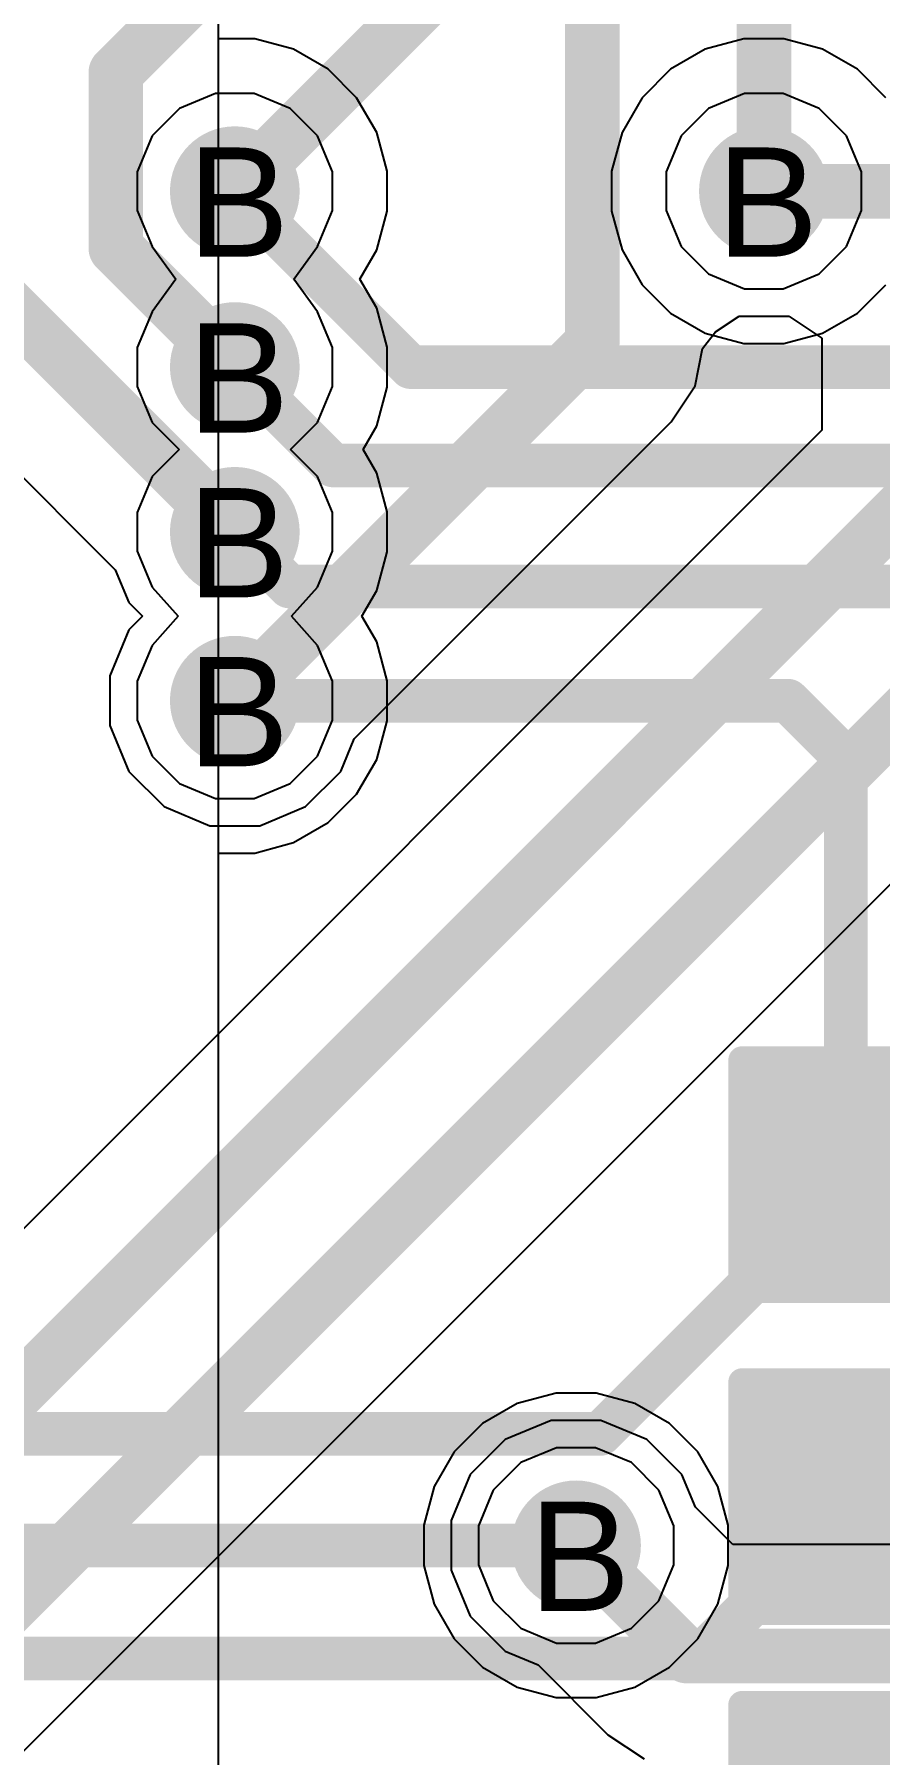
# Model space of a CAD drawing. Header units: inches. Extents: x 0 to 5379, y 0 to 5429.
# Drawn here: x 243.77 to 247.7, y 135.72 to 143.71 of the extents above; entities that cross this region are included whole.
import ezdxf

# ---------------------------------------------------------------- set-up
doc = ezdxf.new("R2010")
doc.units = ezdxf.units.IN
for name, color, linetype in [('Bottom Layer', 5, 'Continuous'), ('Bottom Solder', 6, 'Continuous'), ('Drill Drawing', 1, 'Continuous'), ('GND01', 16, 'Continuous'), ('GND02', 76, 'Continuous'), ('PWR', 156, 'Continuous'), ('SIG 01', 90, 'Continuous'), ('Top Layer', 1, 'Continuous'), ('Top Overlay', 2, 'Continuous'), ('Top Paste', 8, 'Continuous'), ('Top Solder', 216, 'Continuous'), ('Via Holes', 16, 'Continuous')]:
    doc.layers.add(name, color=color, linetype=linetype)
doc.styles.add('Arial', font='', dxfattribs={"height": 0.2})
doc.styles.get('Arial').set_extended_font_data('Arial')

# ---------------------------------------------------------------- blocks, each defined once
blk = doc.blocks.new('C___0603_982')
at = {"layer": 'Top Layer'}
for points in [[(-0.381, 0.4445), (-0.381, -0.4445), (-1.143, -0.4445), (-1.143, 0.4445)], [(1.143, 0.4445), (1.143, -0.4445), (0.381, -0.4445), (0.381, 0.4445)]]:
    blk.add_hatch(color=1, dxfattribs=at).paths.add_polyline_path(points)
at = {"layer": 'Top Paste'}
for points in [[(-0.381, 0.4445), (-0.381, -0.4445), (-1.143, -0.4445), (-1.143, 0.4445)], [(1.143, 0.4445), (1.143, -0.4445), (0.381, -0.4445), (0.381, 0.4445)]]:
    blk.add_hatch(color=8, dxfattribs=at).paths.add_polyline_path(points)
at = {"layer": 'Top Solder'}
for points in [[(-0.321, 0.5045), (-0.321, -0.5045), (-1.203, -0.5045), (-1.203, 0.5045)], [(1.203, 0.5045), (1.203, -0.5045), (0.321, -0.5045), (0.321, 0.5045)]]:
    blk.add_hatch(color=216, dxfattribs=at).paths.add_polyline_path(points)
at = {"layer": 'Top Overlay'}
for points in [[(-0.4572, 0.5334, 0.127, 0.127, 0), (-1.2446, 0.5334, 0.127, 0.127, 0)], [(-1.2446, 0.5334, 0.127, 0.127, 0), (-1.2446, -0.5334, 0.127, 0.127, 0)], [(1.2446, 0.5334, 0.127, 0.127, 0), (0.4572, 0.5334, 0.127, 0.127, 0)], [(1.2446, 0.5334, 0.127, 0.127, 0), (1.2446, -0.5334, 0.127, 0.127, 0)], [(-0.4572, -0.5334, 0.127, 0.127, 0), (-1.2446, -0.5334, 0.127, 0.127, 0)], [(1.2446, -0.5334, 0.127, 0.127, 0), (0.4572, -0.5334, 0.127, 0.127, 0)]]:
    blk.add_lwpolyline(points, format="xyseb", dxfattribs=at)
for points in [[(-1.2764, 0.5334, 0.0635, 0.0635, 1), (-1.2128, 0.5334, 0.0635, 0.0635, 1)], [(-1.2764, 0.5334, 0.0635, 0.0635, 1), (-1.2128, 0.5334, 0.0635, 0.0635, 1)], [(-0.4889, 0.5334, 0.0635, 0.0635, 1), (-0.4254, 0.5334, 0.0635, 0.0635, 1)], [(0.4254, 0.5334, 0.0635, 0.0635, 1), (0.4889, 0.5334, 0.0635, 0.0635, 1)], [(1.2128, 0.5334, 0.0635, 0.0635, 1), (1.2764, 0.5334, 0.0635, 0.0635, 1)], [(1.2128, 0.5334, 0.0635, 0.0635, 1), (1.2764, 0.5334, 0.0635, 0.0635, 1)], [(-1.2764, -0.5334, 0.0635, 0.0635, 1), (-1.2128, -0.5334, 0.0635, 0.0635, 1)], [(-1.2764, -0.5334, 0.0635, 0.0635, 1), (-1.2128, -0.5334, 0.0635, 0.0635, 1)], [(-0.4889, -0.5334, 0.0635, 0.0635, 1), (-0.4254, -0.5334, 0.0635, 0.0635, 1)], [(0.4254, -0.5334, 0.0635, 0.0635, 1), (0.4889, -0.5334, 0.0635, 0.0635, 1)], [(1.2128, -0.5334, 0.0635, 0.0635, 1), (1.2764, -0.5334, 0.0635, 0.0635, 1)], [(1.2128, -0.5334, 0.0635, 0.0635, 1), (1.2764, -0.5334, 0.0635, 0.0635, 1)]]:
    blk.add_lwpolyline(points, format="xyseb", close=True, dxfattribs=at)
blk = doc.blocks.new('C___0603_984')
at = {"layer": 'Top Layer'}
for points in [[(-0.381, 0.4445), (-0.381, -0.4445), (-1.143, -0.4445), (-1.143, 0.4445)], [(1.143, 0.4445), (1.143, -0.4445), (0.381, -0.4445), (0.381, 0.4445)]]:
    blk.add_hatch(color=1, dxfattribs=at).paths.add_polyline_path(points)
at = {"layer": 'Top Paste'}
for points in [[(-0.381, 0.4445), (-0.381, -0.4445), (-1.143, -0.4445), (-1.143, 0.4445)], [(1.143, 0.4445), (1.143, -0.4445), (0.381, -0.4445), (0.381, 0.4445)]]:
    blk.add_hatch(color=8, dxfattribs=at).paths.add_polyline_path(points)
at = {"layer": 'Top Solder'}
for points in [[(-0.321, 0.5045), (-0.321, -0.5045), (-1.203, -0.5045), (-1.203, 0.5045)], [(1.203, 0.5045), (1.203, -0.5045), (0.321, -0.5045), (0.321, 0.5045)]]:
    blk.add_hatch(color=216, dxfattribs=at).paths.add_polyline_path(points)
at = {"layer": 'Top Overlay'}
for points in [[(-0.4572, 0.5334, 0.127, 0.127, 0), (-1.2446, 0.5334, 0.127, 0.127, 0)], [(-1.2446, 0.5334, 0.127, 0.127, 0), (-1.2446, -0.5334, 0.127, 0.127, 0)], [(1.2446, 0.5334, 0.127, 0.127, 0), (0.4572, 0.5334, 0.127, 0.127, 0)], [(1.2446, 0.5334, 0.127, 0.127, 0), (1.2446, -0.5334, 0.127, 0.127, 0)], [(-0.4572, -0.5334, 0.127, 0.127, 0), (-1.2446, -0.5334, 0.127, 0.127, 0)], [(1.2446, -0.5334, 0.127, 0.127, 0), (0.4572, -0.5334, 0.127, 0.127, 0)]]:
    blk.add_lwpolyline(points, format="xyseb", dxfattribs=at)
for points in [[(-1.2764, 0.5334, 0.0635, 0.0635, 1), (-1.2128, 0.5334, 0.0635, 0.0635, 1)], [(-1.2764, 0.5334, 0.0635, 0.0635, 1), (-1.2128, 0.5334, 0.0635, 0.0635, 1)], [(-0.4889, 0.5334, 0.0635, 0.0635, 1), (-0.4254, 0.5334, 0.0635, 0.0635, 1)], [(0.4254, 0.5334, 0.0635, 0.0635, 1), (0.4889, 0.5334, 0.0635, 0.0635, 1)], [(1.2128, 0.5334, 0.0635, 0.0635, 1), (1.2764, 0.5334, 0.0635, 0.0635, 1)], [(1.2128, 0.5334, 0.0635, 0.0635, 1), (1.2764, 0.5334, 0.0635, 0.0635, 1)], [(-1.2764, -0.5334, 0.0635, 0.0635, 1), (-1.2128, -0.5334, 0.0635, 0.0635, 1)], [(-1.2764, -0.5334, 0.0635, 0.0635, 1), (-1.2128, -0.5334, 0.0635, 0.0635, 1)], [(-0.4889, -0.5334, 0.0635, 0.0635, 1), (-0.4254, -0.5334, 0.0635, 0.0635, 1)], [(0.4254, -0.5334, 0.0635, 0.0635, 1), (0.4889, -0.5334, 0.0635, 0.0635, 1)], [(1.2128, -0.5334, 0.0635, 0.0635, 1), (1.2764, -0.5334, 0.0635, 0.0635, 1)], [(1.2128, -0.5334, 0.0635, 0.0635, 1), (1.2764, -0.5334, 0.0635, 0.0635, 1)]]:
    blk.add_lwpolyline(points, format="xyseb", close=True, dxfattribs=at)
blk = doc.blocks.new('C___0603_992')
at = {"layer": 'Top Layer'}
for points in [[(-0.381, 0.4445), (-0.381, -0.4445), (-1.143, -0.4445), (-1.143, 0.4445)], [(1.143, 0.4445), (1.143, -0.4445), (0.381, -0.4445), (0.381, 0.4445)]]:
    blk.add_hatch(color=1, dxfattribs=at).paths.add_polyline_path(points)
at = {"layer": 'Top Paste'}
for points in [[(-0.381, 0.4445), (-0.381, -0.4445), (-1.143, -0.4445), (-1.143, 0.4445)], [(1.143, 0.4445), (1.143, -0.4445), (0.381, -0.4445), (0.381, 0.4445)]]:
    blk.add_hatch(color=8, dxfattribs=at).paths.add_polyline_path(points)
at = {"layer": 'Top Solder'}
for points in [[(-0.321, 0.5045), (-0.321, -0.5045), (-1.203, -0.5045), (-1.203, 0.5045)], [(1.203, 0.5045), (1.203, -0.5045), (0.321, -0.5045), (0.321, 0.5045)]]:
    blk.add_hatch(color=216, dxfattribs=at).paths.add_polyline_path(points)
at = {"layer": 'Top Overlay'}
for points in [[(-0.4572, 0.5334, 0.127, 0.127, 0), (-1.2446, 0.5334, 0.127, 0.127, 0)], [(-1.2446, 0.5334, 0.127, 0.127, 0), (-1.2446, -0.5334, 0.127, 0.127, 0)], [(1.2446, 0.5334, 0.127, 0.127, 0), (0.4572, 0.5334, 0.127, 0.127, 0)], [(1.2446, 0.5334, 0.127, 0.127, 0), (1.2446, -0.5334, 0.127, 0.127, 0)], [(-0.4572, -0.5334, 0.127, 0.127, 0), (-1.2446, -0.5334, 0.127, 0.127, 0)], [(1.2446, -0.5334, 0.127, 0.127, 0), (0.4572, -0.5334, 0.127, 0.127, 0)]]:
    blk.add_lwpolyline(points, format="xyseb", dxfattribs=at)
for points in [[(-1.2764, 0.5334, 0.0635, 0.0635, 1), (-1.2128, 0.5334, 0.0635, 0.0635, 1)], [(-1.2764, 0.5334, 0.0635, 0.0635, 1), (-1.2128, 0.5334, 0.0635, 0.0635, 1)], [(-0.4889, 0.5334, 0.0635, 0.0635, 1), (-0.4254, 0.5334, 0.0635, 0.0635, 1)], [(0.4254, 0.5334, 0.0635, 0.0635, 1), (0.4889, 0.5334, 0.0635, 0.0635, 1)], [(1.2128, 0.5334, 0.0635, 0.0635, 1), (1.2764, 0.5334, 0.0635, 0.0635, 1)], [(1.2128, 0.5334, 0.0635, 0.0635, 1), (1.2764, 0.5334, 0.0635, 0.0635, 1)], [(-1.2764, -0.5334, 0.0635, 0.0635, 1), (-1.2128, -0.5334, 0.0635, 0.0635, 1)], [(-1.2764, -0.5334, 0.0635, 0.0635, 1), (-1.2128, -0.5334, 0.0635, 0.0635, 1)], [(-0.4889, -0.5334, 0.0635, 0.0635, 1), (-0.4254, -0.5334, 0.0635, 0.0635, 1)], [(0.4254, -0.5334, 0.0635, 0.0635, 1), (0.4889, -0.5334, 0.0635, 0.0635, 1)], [(1.2128, -0.5334, 0.0635, 0.0635, 1), (1.2764, -0.5334, 0.0635, 0.0635, 1)], [(1.2128, -0.5334, 0.0635, 0.0635, 1), (1.2764, -0.5334, 0.0635, 0.0635, 1)]]:
    blk.add_lwpolyline(points, format="xyseb", close=True, dxfattribs=at)

msp = doc.modelspace()

# ---------------------------------------------------------------- hatches: boundary and pattern name
at = {"layer": 'Bottom Layer'}
h = msp.add_hatch(color=5, dxfattribs=at)
edge = h.paths.add_edge_path()
edge.add_arc((244.7036, 142.9855), 0.2, 0, 360)
h = msp.add_hatch(color=5, dxfattribs=at)
edge = h.paths.add_edge_path()
edge.add_arc((247.1638, 142.9855), 0.2, 0, 360)
h = msp.add_hatch(color=5, dxfattribs=at)
edge = h.paths.add_edge_path()
edge.add_arc((244.7036, 142.1678), 0.2, 0, 360)
h = msp.add_hatch(color=5, dxfattribs=at)
edge = h.paths.add_edge_path()
edge.add_arc((244.7036, 141.4018), 0.2, 0, 360)
h = msp.add_hatch(color=5, dxfattribs=at)
edge = h.paths.add_edge_path()
edge.add_arc((244.7036, 140.6166), 0.2, 0, 360)
h = msp.add_hatch(color=5, dxfattribs=at)
edge = h.paths.add_edge_path()
edge.add_arc((246.2904, 136.6898), 0.2, 0, 360)
at = {"layer": 'Bottom Solder'}
h = msp.add_hatch(color=6, dxfattribs=at)
edge = h.paths.add_edge_path()
edge.add_arc((244.7036, 142.9855), 0.3016, 0, 360)
h = msp.add_hatch(color=6, dxfattribs=at)
edge = h.paths.add_edge_path()
edge.add_arc((247.1638, 142.9855), 0.3016, 0, 360)
h = msp.add_hatch(color=6, dxfattribs=at)
edge = h.paths.add_edge_path()
edge.add_arc((244.7036, 142.1678), 0.3016, 0, 360)
h = msp.add_hatch(color=6, dxfattribs=at)
edge = h.paths.add_edge_path()
edge.add_arc((244.7036, 141.4018), 0.3016, 0, 360)
h = msp.add_hatch(color=6, dxfattribs=at)
edge = h.paths.add_edge_path()
edge.add_arc((244.7036, 140.6166), 0.3016, 0, 360)
h = msp.add_hatch(color=6, dxfattribs=at)
edge = h.paths.add_edge_path()
edge.add_arc((246.2904, 136.6898), 0.3016, 0, 360)
at = {"layer": 'GND01'}
h = msp.add_hatch(color=16, dxfattribs=at)
edge = h.paths.add_edge_path()
edge.add_arc((244.7036, 142.9855), 0.2, 0, 360)
h = msp.add_hatch(color=16, dxfattribs=at)
edge = h.paths.add_edge_path()
edge.add_arc((247.1638, 142.9855), 0.2, 0, 360)
h = msp.add_hatch(color=16, dxfattribs=at)
edge = h.paths.add_edge_path()
edge.add_arc((244.7036, 142.1678), 0.2, 0, 360)
h = msp.add_hatch(color=16, dxfattribs=at)
edge = h.paths.add_edge_path()
edge.add_arc((244.7036, 141.4018), 0.2, 0, 360)
h = msp.add_hatch(color=16, dxfattribs=at)
edge = h.paths.add_edge_path()
edge.add_arc((244.7036, 140.6166), 0.2, 0, 360)
h = msp.add_hatch(color=16, dxfattribs=at)
edge = h.paths.add_edge_path()
edge.add_arc((246.2904, 136.6898), 0.2, 0, 360)
at = {"layer": 'GND02'}
h = msp.add_hatch(color=76, dxfattribs=at)
edge = h.paths.add_edge_path()
edge.add_arc((244.7036, 142.9855), 0.2, 0, 360)
h = msp.add_hatch(color=76, dxfattribs=at)
edge = h.paths.add_edge_path()
edge.add_arc((247.1638, 142.9855), 0.2, 0, 360)
h = msp.add_hatch(color=76, dxfattribs=at)
edge = h.paths.add_edge_path()
edge.add_arc((244.7036, 142.1678), 0.2, 0, 360)
h = msp.add_hatch(color=76, dxfattribs=at)
edge = h.paths.add_edge_path()
edge.add_arc((244.7036, 141.4018), 0.2, 0, 360)
h = msp.add_hatch(color=76, dxfattribs=at)
edge = h.paths.add_edge_path()
edge.add_arc((244.7036, 140.6166), 0.2, 0, 360)
h = msp.add_hatch(color=76, dxfattribs=at)
edge = h.paths.add_edge_path()
edge.add_arc((246.2904, 136.6898), 0.2, 0, 360)
at = {"layer": 'PWR'}
h = msp.add_hatch(color=156, dxfattribs=at)
edge = h.paths.add_edge_path()
edge.add_arc((244.7036, 142.9855), 0.2, 0, 360)
h = msp.add_hatch(color=156, dxfattribs=at)
edge = h.paths.add_edge_path()
edge.add_arc((247.1638, 142.9855), 0.2, 0, 360)
h = msp.add_hatch(color=156, dxfattribs=at)
edge = h.paths.add_edge_path()
edge.add_arc((244.7036, 142.1678), 0.2, 0, 360)
h = msp.add_hatch(color=156, dxfattribs=at)
edge = h.paths.add_edge_path()
edge.add_arc((244.7036, 141.4018), 0.2, 0, 360)
h = msp.add_hatch(color=156, dxfattribs=at)
edge = h.paths.add_edge_path()
edge.add_arc((244.7036, 140.6166), 0.2, 0, 360)
h = msp.add_hatch(color=156, dxfattribs=at)
edge = h.paths.add_edge_path()
edge.add_arc((246.2904, 136.6898), 0.2, 0, 360)
at = {"layer": 'SIG 01'}
h = msp.add_hatch(color=90, dxfattribs=at)
edge = h.paths.add_edge_path()
edge.add_arc((244.7036, 142.9855), 0.2, 0, 360)
h = msp.add_hatch(color=90, dxfattribs=at)
edge = h.paths.add_edge_path()
edge.add_arc((247.1638, 142.9855), 0.2, 0, 360)
h = msp.add_hatch(color=90, dxfattribs=at)
edge = h.paths.add_edge_path()
edge.add_arc((244.7036, 142.1678), 0.2, 0, 360)
h = msp.add_hatch(color=90, dxfattribs=at)
edge = h.paths.add_edge_path()
edge.add_arc((244.7036, 141.4018), 0.2, 0, 360)
h = msp.add_hatch(color=90, dxfattribs=at)
edge = h.paths.add_edge_path()
edge.add_arc((244.7036, 140.6166), 0.2, 0, 360)
h = msp.add_hatch(color=90, dxfattribs=at)
edge = h.paths.add_edge_path()
edge.add_arc((246.2904, 136.6898), 0.2, 0, 360)
at = {"layer": 'Top Layer'}
h = msp.add_hatch(color=1, dxfattribs=at)
edge = h.paths.add_edge_path()
edge.add_arc((244.7036, 142.9855), 0.2, 0, 360)
h = msp.add_hatch(color=1, dxfattribs=at)
edge = h.paths.add_edge_path()
edge.add_arc((247.1638, 142.9855), 0.2, 0, 360)
h = msp.add_hatch(color=1, dxfattribs=at)
edge = h.paths.add_edge_path()
edge.add_arc((244.7036, 142.1678), 0.2, 0, 360)
h = msp.add_hatch(color=1, dxfattribs=at)
edge = h.paths.add_edge_path()
edge.add_arc((244.7036, 141.4018), 0.2, 0, 360)
h = msp.add_hatch(color=1, dxfattribs=at)
edge = h.paths.add_edge_path()
edge.add_arc((244.7036, 140.6166), 0.2, 0, 360)
h = msp.add_hatch(color=1, dxfattribs=at)
edge = h.paths.add_edge_path()
edge.add_arc((246.2904, 136.6898), 0.2, 0, 360)
at = {"layer": 'Top Solder'}
h = msp.add_hatch(color=216, dxfattribs=at)
edge = h.paths.add_edge_path()
edge.add_arc((244.7036, 142.9855), 0.3016, 0, 360)
h = msp.add_hatch(color=216, dxfattribs=at)
edge = h.paths.add_edge_path()
edge.add_arc((247.1638, 142.9855), 0.3016, 0, 360)
h = msp.add_hatch(color=216, dxfattribs=at)
edge = h.paths.add_edge_path()
edge.add_arc((244.7036, 142.1678), 0.3016, 0, 360)
h = msp.add_hatch(color=216, dxfattribs=at)
edge = h.paths.add_edge_path()
edge.add_arc((244.7036, 141.4018), 0.3016, 0, 360)
h = msp.add_hatch(color=216, dxfattribs=at)
edge = h.paths.add_edge_path()
edge.add_arc((244.7036, 140.6166), 0.3016, 0, 360)
h = msp.add_hatch(color=216, dxfattribs=at)
edge = h.paths.add_edge_path()
edge.add_arc((246.2904, 136.6898), 0.3016, 0, 360)
at = {"layer": 'Via Holes'}
h = msp.add_hatch(color=7, dxfattribs=at)
edge = h.paths.add_edge_path()
edge.add_arc((244.7036, 142.9855), 0.1, 0, 360)
h = msp.add_hatch(color=7, dxfattribs=at)
edge = h.paths.add_edge_path()
edge.add_arc((247.1638, 142.9855), 0.1, 0, 360)
h = msp.add_hatch(color=7, dxfattribs=at)
edge = h.paths.add_edge_path()
edge.add_arc((244.7036, 142.1678), 0.1, 0, 360)
h = msp.add_hatch(color=7, dxfattribs=at)
edge = h.paths.add_edge_path()
edge.add_arc((244.7036, 141.4018), 0.1, 0, 360)
h = msp.add_hatch(color=7, dxfattribs=at)
edge = h.paths.add_edge_path()
edge.add_arc((244.7036, 140.6166), 0.1, 0, 360)
h = msp.add_hatch(color=7, dxfattribs=at)
edge = h.paths.add_edge_path()
edge.add_arc((246.2904, 136.6898), 0.1, 0, 360)

# ---------------------------------------------------------------- linework, layer by layer
at = {"layer": 'Bottom Layer'}
for p, q in [((244.6274, 131.7244), (244.6274, 147.2946)), ((244.6274, 143.6935), (244.6274, 144.6833)), ((244.7968, 143.6935), (244.6274, 143.6935)), ((244.9769, 143.6453), (244.7968, 143.6935)), ((245.1383, 143.5521), (244.9769, 143.6453)), ((246.8906, 143.6453), (246.7291, 143.5521)), ((247.0706, 143.6935), (246.8906, 143.6453)), ((247.2571, 143.6935), (247.0706, 143.6935)), ((247.4371, 143.6453), (247.2571, 143.6935)), ((247.5986, 143.5521), (247.4371, 143.6453)), ((245.2701, 143.4203), (245.1383, 143.5521)), ((246.7291, 143.5521), (246.5973, 143.4203)), ((247.7304, 143.4203), (247.5986, 143.5521)), ((245.3633, 143.2588), (245.2701, 143.4203)), ((246.5973, 143.4203), (246.5041, 143.2588)), ((245.4116, 143.0787), (245.3633, 143.2588)), ((246.5041, 143.2588), (246.4558, 143.0787)), ((245.4116, 142.8923), (245.4116, 143.0787)), ((246.4558, 143.0787), (246.4558, 142.8923)), ((245.3633, 142.7123), (245.4116, 142.8923)), ((246.4558, 142.8923), (246.5041, 142.7123)), ((245.2851, 142.5767), (245.3633, 142.7123)), ((246.5041, 142.7123), (246.5973, 142.5508)), ((245.3633, 142.4411), (245.2851, 142.5767)), ((246.5973, 142.5508), (246.7291, 142.419)), ((247.5986, 142.419), (247.7304, 142.5508)), ((245.4116, 142.261), (245.3633, 142.4411)), ((246.7291, 142.419), (246.8906, 142.3258)), ((247.4371, 142.3258), (247.5986, 142.419)), ((246.8906, 142.3258), (247.0706, 142.2775)), ((247.0706, 142.2775), (247.2571, 142.2775)), ((247.2571, 142.2775), (247.4371, 142.3258)), ((245.4116, 142.0746), (245.4116, 142.261)), ((245.3633, 141.8945), (245.4116, 142.0746)), ((245.3, 141.7848), (245.3633, 141.8945)), ((245.3633, 141.6751), (245.3, 141.7848)), ((245.4116, 141.495), (245.3633, 141.6751)), ((245.4116, 141.3086), (245.4116, 141.495)), ((245.3633, 141.1285), (245.4116, 141.3086)), ((245.2945, 141.0092), (245.3633, 141.1285)), ((245.3633, 140.8899), (245.2945, 141.0092)), ((245.4116, 140.7098), (245.3633, 140.8899)), ((245.4116, 140.5234), (245.4116, 140.7098)), ((245.3633, 140.3433), (245.4116, 140.5234)), ((245.2701, 140.1819), (245.3633, 140.3433)), ((245.1383, 140.0501), (245.2701, 140.1819)), ((244.9769, 139.9569), (245.1383, 140.0501)), ((244.7968, 139.9086), (244.9769, 139.9569)), ((244.6274, 131.7244), (244.6274, 139.9086)), ((244.6274, 139.9086), (244.7968, 139.9086)), ((246.1972, 137.3978), (246.0171, 137.3496)), ((246.3836, 137.3978), (246.1972, 137.3978)), ((246.5637, 137.3496), (246.3836, 137.3978)), ((246.0171, 137.3496), (245.8557, 137.2563)), ((246.7251, 137.2563), (246.5637, 137.3496)), ((245.8557, 137.2563), (245.7238, 137.1245)), ((246.8569, 137.1245), (246.7251, 137.2563)), ((245.7238, 137.1245), (245.6306, 136.9631)), ((246.9501, 136.9631), (246.8569, 137.1245)), ((245.6306, 136.9631), (245.5824, 136.783)), ((246.9984, 136.783), (246.9501, 136.9631)), ((245.5824, 136.783), (245.5824, 136.5966)), ((246.9984, 136.5966), (246.9984, 136.783)), ((245.5824, 136.5966), (245.6306, 136.4165)), ((246.9501, 136.4165), (246.9984, 136.5966)), ((245.6306, 136.4165), (245.7238, 136.2551)), ((246.8569, 136.2551), (246.9501, 136.4165)), ((245.7238, 136.2551), (245.8557, 136.1233)), ((246.7251, 136.1233), (246.8569, 136.2551)), ((245.8557, 136.1233), (246.0171, 136.0301)), ((246.5637, 136.0301), (246.7251, 136.1233)), ((246.0171, 136.0301), (246.1972, 135.9818)), ((246.1972, 135.9818), (246.3836, 135.9818)), ((246.3836, 135.9818), (246.5637, 136.0301))]:
    msp.add_line(p, q, dxfattribs=at)
at = {"layer": 'GND01'}
for p, q in [((244.6133, 143.4395), (244.4464, 143.3704)), ((244.7939, 143.4395), (244.6133, 143.4395)), ((244.9608, 143.3704), (244.7939, 143.4395)), ((247.0735, 143.4395), (246.9067, 143.3704)), ((247.2542, 143.4395), (247.0735, 143.4395)), ((247.421, 143.3704), (247.2542, 143.4395)), ((244.4464, 143.3704), (244.3187, 143.2427)), ((245.0885, 143.2427), (244.9608, 143.3704)), ((246.9067, 143.3704), (246.779, 143.2427)), ((247.5487, 143.2427), (247.421, 143.3704)), ((244.3187, 143.2427), (244.2496, 143.0758)), ((245.1576, 143.0758), (245.0885, 143.2427)), ((246.779, 143.2427), (246.7098, 143.0758)), ((247.6178, 143.0758), (247.5487, 143.2427)), ((244.2496, 143.0758), (244.2496, 142.8952)), ((245.1576, 142.8952), (245.1576, 143.0758)), ((246.7098, 143.0758), (246.7098, 142.8952)), ((247.6178, 142.8952), (247.6178, 143.0758)), ((244.2496, 142.8952), (244.3187, 142.7284)), ((245.0885, 142.7284), (245.1576, 142.8952)), ((246.7098, 142.8952), (246.779, 142.7284)), ((247.5487, 142.7284), (247.6178, 142.8952)), ((244.3187, 142.7284), (244.429, 142.5767)), ((244.9782, 142.5767), (245.0885, 142.7284)), ((246.779, 142.7284), (246.9067, 142.6006)), ((247.421, 142.6006), (247.5487, 142.7284)), ((246.9067, 142.6006), (247.0735, 142.5315)), ((247.2542, 142.5315), (247.421, 142.6006)), ((244.429, 142.5767), (244.3187, 142.425)), ((245.0885, 142.425), (244.9782, 142.5767)), ((247.0735, 142.5315), (247.2542, 142.5315)), ((244.3187, 142.425), (244.2496, 142.2581)), ((245.1576, 142.2581), (245.0885, 142.425)), ((244.2496, 142.2581), (244.2496, 142.0775)), ((245.1576, 142.0775), (245.1576, 142.2581)), ((244.2496, 142.0775), (244.3187, 141.9106)), ((245.0885, 141.9106), (245.1576, 142.0775)), ((244.3187, 141.9106), (244.4446, 141.7848)), ((244.9626, 141.7848), (245.0885, 141.9106)), ((244.4446, 141.7848), (244.3187, 141.659)), ((245.0885, 141.659), (244.9626, 141.7848)), ((244.3187, 141.659), (244.2496, 141.4921)), ((245.1576, 141.4921), (245.0885, 141.659)), ((244.2496, 141.4921), (244.2496, 141.3115)), ((245.1576, 141.3115), (245.1576, 141.4921)), ((244.2496, 141.3115), (244.3187, 141.1446)), ((245.0885, 141.1446), (245.1576, 141.3115)), ((244.3187, 141.1446), (244.4396, 141.0092)), ((244.9676, 141.0092), (245.0885, 141.1446)), ((244.4396, 141.0092), (244.3187, 140.8738)), ((245.0885, 140.8738), (244.9676, 141.0092)), ((244.3187, 140.8738), (244.2496, 140.7069)), ((245.1576, 140.7069), (245.0885, 140.8738)), ((244.2496, 140.7069), (244.2496, 140.5263)), ((245.1576, 140.5263), (245.1576, 140.7069)), ((244.2496, 140.5263), (244.3187, 140.3595)), ((245.0885, 140.3595), (245.1576, 140.5263)), ((244.3187, 140.3595), (244.4464, 140.2317)), ((244.9608, 140.2317), (245.0885, 140.3595)), ((244.4464, 140.2317), (244.6133, 140.1626)), ((244.7939, 140.1626), (244.9608, 140.2317)), ((244.6133, 140.1626), (244.7939, 140.1626)), ((246.2001, 137.1438), (246.0332, 137.0747)), ((246.3807, 137.1438), (246.2001, 137.1438)), ((246.5475, 137.0747), (246.3807, 137.1438)), ((246.0332, 137.0747), (245.9055, 136.947)), ((246.6753, 136.947), (246.5475, 137.0747)), ((245.9055, 136.947), (245.8364, 136.7801)), ((246.7444, 136.7801), (246.6753, 136.947)), ((245.8364, 136.7801), (245.8364, 136.5995)), ((246.7444, 136.5995), (246.7444, 136.7801)), ((245.8364, 136.5995), (245.9055, 136.4326)), ((246.6753, 136.4326), (246.7444, 136.5995)), ((245.9055, 136.4326), (246.0332, 136.3049)), ((246.5475, 136.3049), (246.6753, 136.4326)), ((246.0332, 136.3049), (246.2001, 136.2358)), ((246.3807, 136.2358), (246.5475, 136.3049)), ((246.2001, 136.2358), (246.3807, 136.2358))]:
    msp.add_line(p, q, dxfattribs=at)
at = {"layer": 'GND02'}
for p, q in [((244.6133, 143.4395), (244.4464, 143.3704)), ((244.7939, 143.4395), (244.6133, 143.4395)), ((244.9608, 143.3704), (244.7939, 143.4395)), ((247.0735, 143.4395), (246.9067, 143.3704)), ((247.2542, 143.4395), (247.0735, 143.4395)), ((247.421, 143.3704), (247.2542, 143.4395)), ((244.4464, 143.3704), (244.3187, 143.2427)), ((245.0885, 143.2427), (244.9608, 143.3704)), ((246.9067, 143.3704), (246.779, 143.2427)), ((247.5487, 143.2427), (247.421, 143.3704)), ((244.3187, 143.2427), (244.2496, 143.0758)), ((245.1576, 143.0758), (245.0885, 143.2427)), ((246.779, 143.2427), (246.7098, 143.0758)), ((247.6178, 143.0758), (247.5487, 143.2427)), ((244.2496, 143.0758), (244.2496, 142.8952)), ((245.1576, 142.8952), (245.1576, 143.0758)), ((246.7098, 143.0758), (246.7098, 142.8952)), ((247.6178, 142.8952), (247.6178, 143.0758)), ((244.2496, 142.8952), (244.3187, 142.7284)), ((245.0885, 142.7284), (245.1576, 142.8952)), ((246.7098, 142.8952), (246.779, 142.7284)), ((247.5487, 142.7284), (247.6178, 142.8952)), ((244.3187, 142.7284), (244.429, 142.5767)), ((244.9782, 142.5767), (245.0885, 142.7284)), ((246.779, 142.7284), (246.9067, 142.6006)), ((247.421, 142.6006), (247.5487, 142.7284)), ((246.9067, 142.6006), (247.0735, 142.5315)), ((247.2542, 142.5315), (247.421, 142.6006)), ((244.429, 142.5767), (244.3187, 142.425)), ((245.0885, 142.425), (244.9782, 142.5767)), ((247.0735, 142.5315), (247.2542, 142.5315)), ((244.3187, 142.425), (244.2496, 142.2581)), ((245.1576, 142.2581), (245.0885, 142.425)), ((244.2496, 142.2581), (244.2496, 142.0775)), ((245.1576, 142.0775), (245.1576, 142.2581)), ((244.2496, 142.0775), (244.3187, 141.9106)), ((245.0885, 141.9106), (245.1576, 142.0775)), ((244.3187, 141.9106), (244.4446, 141.7848)), ((244.9626, 141.7848), (245.0885, 141.9106)), ((244.4446, 141.7848), (244.3187, 141.659)), ((245.0885, 141.659), (244.9626, 141.7848)), ((244.3187, 141.659), (244.2496, 141.4921)), ((245.1576, 141.4921), (245.0885, 141.659)), ((244.2496, 141.4921), (244.2496, 141.3115)), ((245.1576, 141.3115), (245.1576, 141.4921)), ((244.2496, 141.3115), (244.3187, 141.1446)), ((245.0885, 141.1446), (245.1576, 141.3115)), ((244.3187, 141.1446), (244.4396, 141.0092)), ((244.9676, 141.0092), (245.0885, 141.1446)), ((244.4396, 141.0092), (244.3187, 140.8738)), ((245.0885, 140.8738), (244.9676, 141.0092)), ((244.3187, 140.8738), (244.2496, 140.7069)), ((245.1576, 140.7069), (245.0885, 140.8738)), ((244.2496, 140.7069), (244.2496, 140.5263)), ((245.1576, 140.5263), (245.1576, 140.7069)), ((244.2496, 140.5263), (244.3187, 140.3595)), ((245.0885, 140.3595), (245.1576, 140.5263)), ((244.3187, 140.3595), (244.4464, 140.2317)), ((244.9608, 140.2317), (245.0885, 140.3595)), ((244.4464, 140.2317), (244.6133, 140.1626)), ((244.7939, 140.1626), (244.9608, 140.2317)), ((244.6133, 140.1626), (244.7939, 140.1626)), ((246.2001, 137.1438), (246.0332, 137.0747)), ((246.3807, 137.1438), (246.2001, 137.1438)), ((246.5475, 137.0747), (246.3807, 137.1438)), ((246.0332, 137.0747), (245.9055, 136.947)), ((246.6753, 136.947), (246.5475, 137.0747)), ((245.9055, 136.947), (245.8364, 136.7801)), ((246.7444, 136.7801), (246.6753, 136.947)), ((245.8364, 136.7801), (245.8364, 136.5995)), ((246.7444, 136.5995), (246.7444, 136.7801)), ((245.8364, 136.5995), (245.9055, 136.4326)), ((246.6753, 136.4326), (246.7444, 136.5995)), ((245.9055, 136.4326), (246.0332, 136.3049)), ((246.5475, 136.3049), (246.6753, 136.4326)), ((246.0332, 136.3049), (246.2001, 136.2358)), ((246.3807, 136.2358), (246.5475, 136.3049)), ((246.2001, 136.2358), (246.3807, 136.2358))]:
    msp.add_line(p, q, dxfattribs=at)
at = {"layer": 'PWR'}
for p, q in [((244.6133, 143.4395), (244.4464, 143.3704)), ((244.7939, 143.4395), (244.6133, 143.4395)), ((244.9608, 143.3704), (244.7939, 143.4395)), ((247.0735, 143.4395), (246.9067, 143.3704)), ((247.2542, 143.4395), (247.0735, 143.4395)), ((247.421, 143.3704), (247.2542, 143.4395)), ((244.4464, 143.3704), (244.3187, 143.2427)), ((245.0885, 143.2427), (244.9608, 143.3704)), ((246.9067, 143.3704), (246.779, 143.2427)), ((247.5487, 143.2427), (247.421, 143.3704)), ((244.3187, 143.2427), (244.2496, 143.0758)), ((245.1576, 143.0758), (245.0885, 143.2427)), ((246.779, 143.2427), (246.7098, 143.0758)), ((247.6178, 143.0758), (247.5487, 143.2427)), ((244.2496, 143.0758), (244.2496, 142.8952)), ((245.1576, 142.8952), (245.1576, 143.0758)), ((246.7098, 143.0758), (246.7098, 142.8952)), ((247.6178, 142.8952), (247.6178, 143.0758)), ((244.2496, 142.8952), (244.3187, 142.7284)), ((245.0885, 142.7284), (245.1576, 142.8952)), ((246.7098, 142.8952), (246.779, 142.7284)), ((247.5487, 142.7284), (247.6178, 142.8952)), ((244.3187, 142.7284), (244.429, 142.5767)), ((244.9782, 142.5767), (245.0885, 142.7284)), ((246.779, 142.7284), (246.9067, 142.6006)), ((247.421, 142.6006), (247.5487, 142.7284)), ((246.9067, 142.6006), (247.0735, 142.5315)), ((247.2542, 142.5315), (247.421, 142.6006)), ((244.429, 142.5767), (244.3187, 142.425)), ((245.0885, 142.425), (244.9782, 142.5767)), ((247.0735, 142.5315), (247.2542, 142.5315)), ((244.3187, 142.425), (244.2496, 142.2581)), ((245.1576, 142.2581), (245.0885, 142.425)), ((244.2496, 142.2581), (244.2496, 142.0775)), ((245.1576, 142.0775), (245.1576, 142.2581)), ((244.2496, 142.0775), (244.3187, 141.9106)), ((245.0885, 141.9106), (245.1576, 142.0775)), ((244.3187, 141.9106), (244.4446, 141.7848)), ((244.9626, 141.7848), (245.0885, 141.9106)), ((244.4446, 141.7848), (244.3187, 141.659)), ((245.0885, 141.659), (244.9626, 141.7848)), ((244.3187, 141.659), (244.2496, 141.4921)), ((245.1576, 141.4921), (245.0885, 141.659)), ((244.2496, 141.4921), (244.2496, 141.3115)), ((245.1576, 141.3115), (245.1576, 141.4921)), ((244.2496, 141.3115), (244.3187, 141.1446)), ((245.0885, 141.1446), (245.1576, 141.3115)), ((244.3187, 141.1446), (244.4396, 141.0092)), ((244.9676, 141.0092), (245.0885, 141.1446)), ((244.4396, 141.0092), (244.3187, 140.8738)), ((245.0885, 140.8738), (244.9676, 141.0092)), ((244.3187, 140.8738), (244.2496, 140.7069)), ((245.1576, 140.7069), (245.0885, 140.8738)), ((244.2496, 140.7069), (244.2496, 140.5263)), ((245.1576, 140.5263), (245.1576, 140.7069)), ((244.2496, 140.5263), (244.3187, 140.3595)), ((245.0885, 140.3595), (245.1576, 140.5263)), ((244.3187, 140.3595), (244.4464, 140.2317)), ((244.9608, 140.2317), (245.0885, 140.3595)), ((244.4464, 140.2317), (244.6133, 140.1626)), ((244.7939, 140.1626), (244.9608, 140.2317)), ((244.6133, 140.1626), (244.7939, 140.1626)), ((246.2001, 137.1438), (246.0332, 137.0747)), ((246.3807, 137.1438), (246.2001, 137.1438)), ((246.5475, 137.0747), (246.3807, 137.1438)), ((246.0332, 137.0747), (245.9055, 136.947)), ((246.6753, 136.947), (246.5475, 137.0747)), ((245.9055, 136.947), (245.8364, 136.7801)), ((246.7444, 136.7801), (246.6753, 136.947)), ((245.8364, 136.7801), (245.8364, 136.5995)), ((246.7444, 136.5995), (246.7444, 136.7801)), ((245.8364, 136.5995), (245.9055, 136.4326)), ((246.6753, 136.4326), (246.7444, 136.5995)), ((245.9055, 136.4326), (246.0332, 136.3049)), ((246.5475, 136.3049), (246.6753, 136.4326)), ((246.0332, 136.3049), (246.2001, 136.2358)), ((246.3807, 136.2358), (246.5475, 136.3049)), ((246.2001, 136.2358), (246.3807, 136.2358))]:
    msp.add_line(p, q, dxfattribs=at)
at = {"layer": 'SIG 01'}
for p, q in [((246.9393, 142.3317), (247.0483, 142.4045)), ((247.0483, 142.4045), (247.2794, 142.4045)), ((247.2794, 142.4045), (247.4331, 142.3018)), ((246.8789, 142.2547), (246.9393, 142.3317)), ((247.4331, 142.3018), (247.4331, 141.8739)), ((246.8443, 142.0806), (246.8789, 142.2547)), ((243.1944, 142.1786), (244.148, 141.2249)), ((246.732, 141.9125), (246.8443, 142.0806)), ((247.4331, 141.8739), (240.3072, 134.748)), ((245.2592, 140.4397), (246.732, 141.9125)), ((244.148, 141.2249), (244.2111, 141.0727)), ((241.6776, 133.6901), (249.0185, 141.031)), ((244.2111, 141.0727), (244.2745, 141.0092)), ((244.2745, 141.0092), (244.2111, 140.9457)), ((244.2111, 140.9457), (244.1226, 140.7322)), ((244.1226, 140.7322), (244.1226, 140.5011)), ((244.1226, 140.5011), (244.2111, 140.2875)), ((245.1961, 140.2875), (245.2592, 140.4397)), ((244.2111, 140.2875), (244.3745, 140.1241)), ((245.0327, 140.1241), (245.1961, 140.2875)), ((244.3745, 140.1241), (244.588, 140.0356)), ((244.8192, 140.0356), (245.0327, 140.1241)), ((244.588, 140.0356), (244.8192, 140.0356)), ((246.1748, 137.2708), (245.9613, 137.1823)), ((246.4059, 137.2708), (246.1748, 137.2708)), ((246.6195, 137.1823), (246.4059, 137.2708)), ((245.9613, 137.1823), (245.7978, 137.0189)), ((246.7829, 137.0189), (246.6195, 137.1823)), ((245.7978, 137.0189), (245.7094, 136.8054)), ((246.846, 136.8667), (246.7829, 137.0189)), ((247.0194, 136.6933), (246.846, 136.8667)), ((245.7094, 136.8054), (245.7094, 136.5742)), ((250.4512, 136.6933), (247.0194, 136.6933)), ((245.7094, 136.5742), (245.7978, 136.3607)), ((245.7978, 136.3607), (245.9613, 136.1973)), ((245.9613, 136.1973), (246.1135, 136.1342)), ((246.1135, 136.1342), (246.4386, 135.8091)), ((246.4386, 135.8091), (246.6066, 135.6968))]:
    msp.add_line(p, q, dxfattribs=at)
for points in [[(247.1638, 142.9855, 0.254, 0.254, 0), (247.1638, 148.3142, 0.254, 0.254, 0)], [(246.3658, 142.2788, 0.254, 0.254, 0), (246.3658, 147.9394, 0.254, 0.254, 0)], [(244.1504, 143.5373, 0.254, 0.254, 0), (245.3021, 144.6889, 0.254, 0.254, 0)], [(244.7036, 142.9855, 0.254, 0.254, 0), (245.8381, 144.12, 0.254, 0.254, 0)], [(244.1504, 142.721, 0.254, 0.254, 0), (244.1504, 143.5373, 0.254, 0.254, 0)], [(244.1504, 142.721, 0.254, 0.254, 0), (244.7036, 142.1678, 0.254, 0.254, 0)], [(243.5606, 142.5448, 0.254, 0.254, 0), (244.7036, 141.4018, 0.254, 0.254, 0)], [(244.7036, 140.6166, 0.254, 0.254, 0), (246.3658, 142.2788, 0.254, 0.254, 0)], [(240.5218, 134.23, 0.254, 0.254, 0), (247.9511, 141.6593, 0.254, 0.254, 0)], [(240.9078, 133.6528, 0.254, 0.254, 0), (248.6522, 141.3973, 0.254, 0.254, 0)], [(246.2904, 136.6898, 0.254, 0.254, 0), (246.8048, 136.1754, 0.254, 0.254, 0)], [(246.8048, 136.1754, 0.254, 0.254, 0), (250.4512, 136.1754, 0.254, 0.254, 0)]]:
    msp.add_lwpolyline(points, format="xyseb", dxfattribs=at)
for points in [[(244.0869, 143.5373, 0.127, 0.127, 1), (244.2139, 143.5373, 0.127, 0.127, 1)], [(244.0869, 143.5373, 0.127, 0.127, 1), (244.2139, 143.5373, 0.127, 0.127, 1)], [(244.6401, 142.9855, 0.127, 0.127, 1), (244.7671, 142.9855, 0.127, 0.127, 1)], [(247.1003, 142.9855, 0.127, 0.127, 1), (247.2273, 142.9855, 0.127, 0.127, 1)], [(244.0869, 142.721, 0.127, 0.127, 1), (244.2139, 142.721, 0.127, 0.127, 1)], [(244.0869, 142.721, 0.127, 0.127, 1), (244.2139, 142.721, 0.127, 0.127, 1)], [(246.3023, 142.2788, 0.127, 0.127, 1), (246.4293, 142.2788, 0.127, 0.127, 1)], [(246.3023, 142.2788, 0.127, 0.127, 1), (246.4293, 142.2788, 0.127, 0.127, 1)], [(244.6401, 142.1678, 0.127, 0.127, 1), (244.7671, 142.1678, 0.127, 0.127, 1)], [(244.6401, 141.4018, 0.127, 0.127, 1), (244.7671, 141.4018, 0.127, 0.127, 1)], [(244.6401, 140.6166, 0.127, 0.127, 1), (244.7671, 140.6166, 0.127, 0.127, 1)], [(246.2269, 136.6898, 0.127, 0.127, 1), (246.3539, 136.6898, 0.127, 0.127, 1)], [(246.7413, 136.1754, 0.127, 0.127, 1), (246.8683, 136.1754, 0.127, 0.127, 1)], [(246.7413, 136.1754, 0.127, 0.127, 1), (246.8683, 136.1754, 0.127, 0.127, 1)]]:
    msp.add_lwpolyline(points, format="xyseb", close=True, dxfattribs=at)
at = {"layer": 'Top Layer'}
for points in [[(244.7036, 142.9855, 0.2032, 0.2032, 0), (245.5213, 142.1678, 0.2032, 0.2032, 0)], [(247.1638, 142.9855, 0.254, 0.254, 0), (251.6289, 142.9855, 0.254, 0.254, 0)], [(244.7036, 142.1678, 0.2032, 0.2032, 0), (245.1608, 141.7106, 0.2032, 0.2032, 0)], [(245.5213, 142.1678, 0.2032, 0.2032, 0), (251.1374, 142.1678, 0.2032, 0.2032, 0)], [(245.1608, 141.7106, 0.2032, 0.2032, 0), (250.948, 141.7106, 0.2032, 0.2032, 0)], [(244.7036, 141.4018, 0.2032, 0.2032, 0), (244.9576, 141.1478, 0.2032, 0.2032, 0)], [(244.9576, 141.1478, 0.2032, 0.2032, 0), (250.7402, 141.1478, 0.2032, 0.2032, 0)], [(244.6274, 140.6166, 0.2032, 0.2032, 0), (244.7036, 140.6166, 0.2032, 0.2032, 0)], [(244.7036, 140.6166, 0.2032, 0.2032, 0), (247.2753, 140.6166, 0.2032, 0.2032, 0)], [(247.2753, 140.6166, 0.2032, 0.2032, 0), (247.5448, 140.3471, 0.2032, 0.2032, 0)], [(247.5448, 138.4131, 0.2032, 0.2032, 0), (247.5448, 140.3471, 0.2032, 0.2032, 0)], [(246.4032, 137.2079, 0.2032, 0.2032, 0), (247.5448, 138.3496, 0.2032, 0.2032, 0)], [(247.5448, 138.3496, 0.2032, 0.2032, 0), (247.5448, 138.4131, 0.2032, 0.2032, 0)], [(241.3311, 137.2079, 0.2032, 0.2032, 0), (246.4032, 137.2079, 0.2032, 0.2032, 0)], [(247.5448, 136.8527, 0.2032, 0.2032, 0), (247.5448, 136.9162, 0.2032, 0.2032, 0)], [(246.8557, 136.1636, 0.2032, 0.2032, 0), (247.5448, 136.8527, 0.2032, 0.2032, 0)], [(247.5448, 136.8527, 0.2032, 0.2032, 0), (247.8242, 136.5733, 0.2032, 0.2032, 0)], [(242.6082, 136.6898, 0.2032, 0.2032, 0), (246.2904, 136.6898, 0.2032, 0.2032, 0)], [(243.0405, 136.1636, 0.2032, 0.2032, 0), (246.8557, 136.1636, 0.2032, 0.2032, 0)]]:
    msp.add_lwpolyline(points, format="xyseb", dxfattribs=at)
for points in [[(244.6528, 142.9855, 0.1016, 0.1016, 1), (244.7544, 142.9855, 0.1016, 0.1016, 1)], [(247.1003, 142.9855, 0.127, 0.127, 1), (247.2273, 142.9855, 0.127, 0.127, 1)], [(244.6528, 142.1678, 0.1016, 0.1016, 1), (244.7544, 142.1678, 0.1016, 0.1016, 1)], [(245.4705, 142.1678, 0.1016, 0.1016, 1), (245.5721, 142.1678, 0.1016, 0.1016, 1)], [(245.4705, 142.1678, 0.1016, 0.1016, 1), (245.5721, 142.1678, 0.1016, 0.1016, 1)], [(245.11, 141.7106, 0.1016, 0.1016, 1), (245.2116, 141.7106, 0.1016, 0.1016, 1)], [(245.11, 141.7106, 0.1016, 0.1016, 1), (245.2116, 141.7106, 0.1016, 0.1016, 1)], [(244.6528, 141.4018, 0.1016, 0.1016, 1), (244.7544, 141.4018, 0.1016, 0.1016, 1)], [(244.9068, 141.1478, 0.1016, 0.1016, 1), (245.0084, 141.1478, 0.1016, 0.1016, 1)], [(244.9068, 141.1478, 0.1016, 0.1016, 1), (245.0084, 141.1478, 0.1016, 0.1016, 1)], [(244.5766, 140.6166, 0.1016, 0.1016, 1), (244.6782, 140.6166, 0.1016, 0.1016, 1)], [(244.6528, 140.6166, 0.1016, 0.1016, 1), (244.7544, 140.6166, 0.1016, 0.1016, 1)], [(244.6528, 140.6166, 0.1016, 0.1016, 1), (244.7544, 140.6166, 0.1016, 0.1016, 1)], [(247.2245, 140.6166, 0.1016, 0.1016, 1), (247.3261, 140.6166, 0.1016, 0.1016, 1)], [(247.2245, 140.6166, 0.1016, 0.1016, 1), (247.3261, 140.6166, 0.1016, 0.1016, 1)], [(247.494, 140.3471, 0.1016, 0.1016, 1), (247.5956, 140.3471, 0.1016, 0.1016, 1)], [(247.494, 140.3471, 0.1016, 0.1016, 1), (247.5956, 140.3471, 0.1016, 0.1016, 1)], [(247.494, 138.4131, 0.1016, 0.1016, 1), (247.5956, 138.4131, 0.1016, 0.1016, 1)], [(247.494, 138.4131, 0.1016, 0.1016, 1), (247.5956, 138.4131, 0.1016, 0.1016, 1)], [(247.494, 138.3496, 0.1016, 0.1016, 1), (247.5956, 138.3496, 0.1016, 0.1016, 1)], [(247.494, 138.3496, 0.1016, 0.1016, 1), (247.5956, 138.3496, 0.1016, 0.1016, 1)], [(246.3524, 137.2079, 0.1016, 0.1016, 1), (246.454, 137.2079, 0.1016, 0.1016, 1)], [(246.3524, 137.2079, 0.1016, 0.1016, 1), (246.454, 137.2079, 0.1016, 0.1016, 1)], [(247.494, 136.9162, 0.1016, 0.1016, 1), (247.5956, 136.9162, 0.1016, 0.1016, 1)], [(247.494, 136.8527, 0.1016, 0.1016, 1), (247.5956, 136.8527, 0.1016, 0.1016, 1)], [(247.494, 136.8527, 0.1016, 0.1016, 1), (247.5956, 136.8527, 0.1016, 0.1016, 1)], [(247.494, 136.8527, 0.1016, 0.1016, 1), (247.5956, 136.8527, 0.1016, 0.1016, 1)], [(246.2396, 136.6898, 0.1016, 0.1016, 1), (246.3412, 136.6898, 0.1016, 0.1016, 1)], [(246.8049, 136.1636, 0.1016, 0.1016, 1), (246.9065, 136.1636, 0.1016, 0.1016, 1)], [(246.8049, 136.1636, 0.1016, 0.1016, 1), (246.9065, 136.1636, 0.1016, 0.1016, 1)]]:
    msp.add_lwpolyline(points, format="xyseb", close=True, dxfattribs=at)

# ---------------------------------------------------------------- block references
at = {"rotation": 180}
for name, p in [('C___0603_982', (248.3068, 138.4131)), ('C___0603_992', (248.3068, 136.9162)), ('C___0603_984', (248.3068, 135.4159))]:
    msp.add_blockref(name, p, dxfattribs=at)

# ---------------------------------------------------------------- texts
at = {"layer": 'Drill Drawing', "style": 'Arial'}
for p in [(244.4835, 142.6808), (246.9438, 142.6808), (244.4835, 141.8631), (244.4835, 141.0971), (244.4835, 140.3119), (246.0703, 136.3851)]:
    msp.add_text('B', height=0.508, dxfattribs=at).set_placement(p)

doc.saveas('drawing.dxf')
